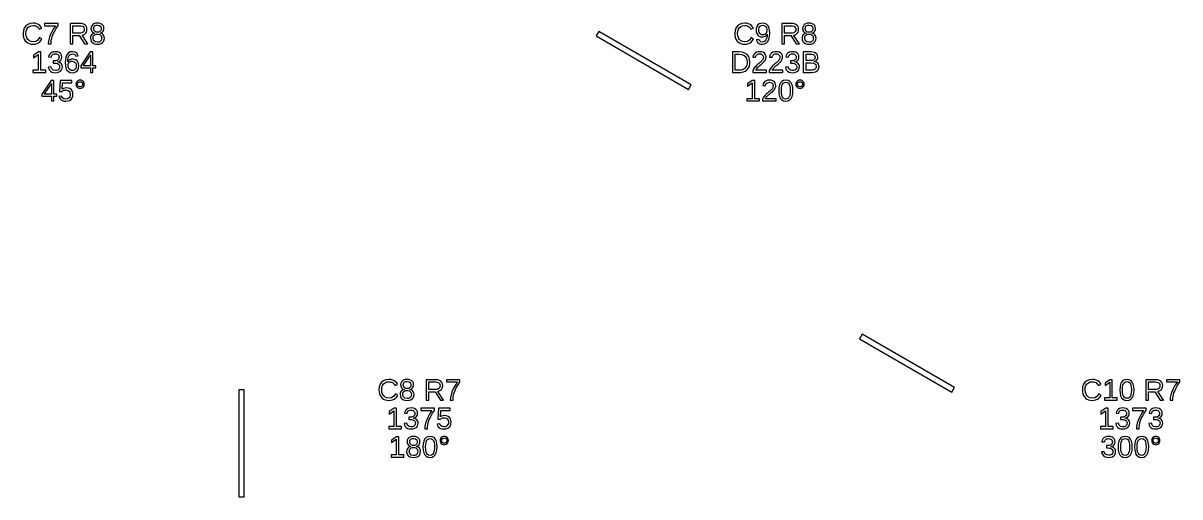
# Model space of a CAD drawing. Extents: x 195 to 2890, y 70 to 1529.
# Drawn here: x 862.6 to 1187.7, y 670 to 803 of the extents above; entities that cross this region are included whole.
import ezdxf

# ---------------------------------------------------------------- set-up
doc = ezdxf.new("R2010")
doc.units = 0
doc.layers.get('0').update_dxf_attribs({"linetype": 'CONTINUOUS'})

msp = doc.modelspace()

# ---------------------------------------------------------------- linework, layer by layer
for points in [[(865.949, 797.093), (866.445, 797.222), (866.895, 797.437), (867.291, 797.734), (867.622, 798.109), (867.89, 798.564), (867.255, 798.881), (866.785, 798.219), (866.181, 797.821), (865.445, 797.689), (864.861, 797.76), (864.364, 797.974), (863.953, 798.33), (863.647, 798.803), (863.463, 799.368), (863.402, 800.024), (863.461, 800.685), (863.637, 801.244), (863.931, 801.703), (864.331, 802.043), (864.824, 802.247), (865.412, 802.315), (865.798, 802.286), (866.147, 802.198), (866.46, 802.051), (866.727, 801.848), (866.941, 801.593), (867.101, 801.286), (867.837, 801.53), (867.608, 801.961), (867.307, 802.315), (866.934, 802.592), (866.491, 802.791), (865.981, 802.91), (865.404, 802.95), (864.594, 802.863), (863.91, 802.604), (863.353, 802.173), (862.942, 801.589), (862.695, 800.873), (862.613, 800.024), (862.65, 799.441), (862.76, 798.913), (862.944, 798.44), (863.199, 798.028), (863.52, 797.685), (863.909, 797.41), (864.357, 797.21), (864.856, 797.09), (865.408, 797.05)], [(870.478, 797.655), (870.538, 798.166), (870.639, 798.665), (870.78, 799.161), (870.961, 799.662), (871.182, 800.167), (871.481, 800.739), (871.895, 801.44), (872.423, 802.27), (872.423, 802.864), (868.635, 802.864), (868.635, 802.242), (871.715, 802.242), (871.057, 801.228), (870.539, 800.295), (870.159, 799.445), (869.9, 798.648), (869.745, 797.877), (869.693, 797.132), (870.458, 797.132)], [(876.618, 799.512), (878.404, 799.512), (879.894, 797.132), (880.789, 797.132), (879.161, 799.601), (879.567, 799.713), (879.909, 799.896), (880.189, 800.151), (880.395, 800.463), (880.52, 800.821), (880.561, 801.225), (880.502, 801.702), (880.327, 802.104), (880.034, 802.431), (879.634, 802.672), (879.135, 802.816), (878.539, 802.864), (875.841, 802.864), (875.841, 797.132), (876.618, 797.132)], [(876.618, 800.126), (876.618, 802.242), (878.461, 802.242), (878.854, 802.213), (879.18, 802.125), (879.44, 801.979), (879.629, 801.778), (879.742, 801.524), (879.78, 801.217), (879.742, 800.898), (879.631, 800.63), (879.444, 800.413), (879.189, 800.254), (878.873, 800.158), (878.494, 800.126)], [(884.075, 797.099), (884.558, 797.247), (884.943, 797.494), (885.224, 797.828), (885.392, 798.24), (885.448, 798.731), (885.414, 799.087), (885.312, 799.401), (885.143, 799.672), (884.912, 799.891), (884.627, 800.047), (884.288, 800.138), (884.288, 800.155), (884.581, 800.247), (884.829, 800.401), (885.033, 800.614), (885.184, 800.873), (885.275, 801.159), (885.305, 801.473), (885.251, 801.895), (885.088, 802.254), (884.815, 802.551), (884.449, 802.773), (884.003, 802.906), (883.479, 802.95), (882.965, 802.905), (882.527, 802.769), (882.162, 802.543), (881.89, 802.244), (881.727, 801.89), (881.672, 801.481), (881.702, 801.167), (881.792, 800.881), (881.943, 800.622), (882.145, 800.407), (882.391, 800.248), (882.681, 800.146), (882.681, 800.13), (882.367, 800.043), (882.093, 799.888), (881.859, 799.666), (881.681, 799.391), (881.574, 799.077), (881.538, 798.722), (881.595, 798.229), (881.768, 797.816), (882.057, 797.486), (882.447, 797.244), (882.926, 797.099), (883.495, 797.05)], [(882.832, 797.731), (882.429, 798.126), (882.295, 798.783), (882.329, 799.098), (882.434, 799.365), (882.608, 799.583), (882.844, 799.745), (883.134, 799.842), (883.479, 799.874), (883.833, 799.844), (884.13, 799.754), (884.37, 799.603), (884.546, 799.394), (884.652, 799.126), (884.687, 798.8), (884.654, 798.42), (884.557, 798.115), (884.394, 797.886), (884.165, 797.727), (883.868, 797.631), (883.503, 797.599)], [(883.173, 800.452), (882.911, 800.538), (882.699, 800.681), (882.545, 800.88), (882.452, 801.13), (882.421, 801.432), (882.451, 801.728), (882.541, 801.971), (882.691, 802.16), (882.899, 802.296), (883.161, 802.377), (883.479, 802.405), (884.071, 802.297), (884.426, 801.972), (884.545, 801.432), (884.515, 801.11), (884.424, 800.853), (884.274, 800.661), (884.066, 800.529), (883.804, 800.45), (883.487, 800.423)], [(1050.36, 785.65), (1024.38, 800.65), (1023.62, 799.35), (1049.61, 784.35)], [(1065.95, 797.093), (1066.45, 797.222), (1066.9, 797.437), (1067.29, 797.734), (1067.62, 798.109), (1067.89, 798.564), (1067.26, 798.881), (1066.78, 798.219), (1066.18, 797.821), (1065.44, 797.689), (1064.86, 797.76), (1064.36, 797.974), (1063.95, 798.33), (1063.65, 798.803), (1063.46, 799.368), (1063.4, 800.024), (1063.46, 800.685), (1063.64, 801.244), (1063.93, 801.703), (1064.33, 802.043), (1064.82, 802.247), (1065.41, 802.315), (1065.8, 802.286), (1066.15, 802.198), (1066.46, 802.051), (1066.73, 801.848), (1066.94, 801.593), (1067.1, 801.286), (1067.84, 801.53), (1067.61, 801.961), (1067.31, 802.315), (1066.93, 802.592), (1066.49, 802.791), (1065.98, 802.91), (1065.4, 802.95), (1064.59, 802.863), (1063.91, 802.604), (1063.35, 802.173), (1062.94, 801.589), (1062.7, 800.873), (1062.61, 800.024), (1062.65, 799.441), (1062.76, 798.913), (1062.94, 798.44), (1063.2, 798.028), (1063.52, 797.685), (1063.91, 797.41), (1064.36, 797.21), (1064.86, 797.09), (1065.41, 797.05)], [(1070.99, 797.138), (1071.5, 797.403), (1071.91, 797.844), (1072.21, 798.448), (1072.39, 799.205), (1072.45, 800.114), (1072.39, 800.981), (1072.23, 801.691), (1071.96, 802.242), (1071.58, 802.635), (1071.09, 802.871), (1070.51, 802.95), (1069.95, 802.893), (1069.48, 802.721), (1069.1, 802.435), (1068.82, 802.049), (1068.65, 801.578), (1068.6, 801.021), (1068.65, 800.476), (1068.8, 800.009), (1069.06, 799.617), (1069.41, 799.324), (1069.82, 799.147), (1070.3, 799.089), (1070.61, 799.113), (1070.89, 799.187), (1071.17, 799.31), (1071.4, 799.474), (1071.59, 799.67), (1071.72, 799.898), (1071.68, 799.23), (1071.56, 798.672), (1071.36, 798.226), (1071.1, 797.901), (1070.77, 797.705), (1070.38, 797.64), (1069.94, 797.72), (1069.62, 797.958), (1069.42, 798.356), (1068.72, 798.246), (1068.86, 797.865), (1069.05, 797.56), (1069.3, 797.333), (1069.6, 797.176), (1069.95, 797.082), (1070.37, 797.05)], [(1070.15, 799.707), (1069.88, 799.828), (1069.65, 800.03), (1069.48, 800.302), (1069.38, 800.633), (1069.34, 801.021), (1069.38, 801.403), (1069.48, 801.727), (1069.65, 801.996), (1069.88, 802.196), (1070.15, 802.316), (1070.48, 802.356), (1070.81, 802.309), (1071.1, 802.169), (1071.33, 801.935), (1071.51, 801.624), (1071.61, 801.253), (1071.65, 800.822), (1071.63, 800.605), (1071.58, 800.404), (1071.49, 800.22), (1071.38, 800.057), (1071.23, 799.92), (1071.06, 799.811), (1070.88, 799.731), (1070.68, 799.682), (1070.47, 799.666)], [(1076.62, 799.512), (1078.4, 799.512), (1079.89, 797.132), (1080.79, 797.132), (1079.16, 799.601), (1079.57, 799.713), (1079.91, 799.896), (1080.19, 800.151), (1080.4, 800.463), (1080.52, 800.821), (1080.56, 801.225), (1080.5, 801.702), (1080.33, 802.104), (1080.03, 802.431), (1079.63, 802.672), (1079.14, 802.816), (1078.54, 802.864), (1075.84, 802.864), (1075.84, 797.132), (1076.62, 797.132)], [(1076.62, 800.126), (1076.62, 802.242), (1078.46, 802.242), (1078.85, 802.213), (1079.18, 802.125), (1079.44, 801.979), (1079.63, 801.778), (1079.74, 801.524), (1079.78, 801.217), (1079.74, 800.898), (1079.63, 800.63), (1079.44, 800.413), (1079.19, 800.254), (1078.87, 800.158), (1078.49, 800.126)], [(1084.08, 797.099), (1084.56, 797.247), (1084.94, 797.494), (1085.22, 797.828), (1085.39, 798.24), (1085.45, 798.731), (1085.41, 799.087), (1085.31, 799.401), (1085.14, 799.672), (1084.91, 799.891), (1084.63, 800.047), (1084.29, 800.138), (1084.29, 800.155), (1084.58, 800.247), (1084.83, 800.401), (1085.03, 800.614), (1085.18, 800.873), (1085.28, 801.159), (1085.31, 801.473), (1085.25, 801.895), (1085.09, 802.254), (1084.82, 802.551), (1084.45, 802.773), (1084, 802.906), (1083.48, 802.95), (1082.97, 802.905), (1082.53, 802.769), (1082.16, 802.543), (1081.89, 802.244), (1081.73, 801.89), (1081.67, 801.481), (1081.7, 801.167), (1081.79, 800.881), (1081.94, 800.622), (1082.14, 800.407), (1082.39, 800.248), (1082.68, 800.146), (1082.68, 800.13), (1082.37, 800.043), (1082.09, 799.888), (1081.86, 799.666), (1081.68, 799.391), (1081.57, 799.077), (1081.54, 798.722), (1081.6, 798.229), (1081.77, 797.816), (1082.06, 797.486), (1082.45, 797.244), (1082.93, 797.099), (1083.49, 797.05)], [(1082.83, 797.731), (1082.43, 798.126), (1082.29, 798.783), (1082.33, 799.098), (1082.43, 799.365), (1082.61, 799.583), (1082.84, 799.745), (1083.13, 799.842), (1083.48, 799.874), (1083.83, 799.844), (1084.13, 799.754), (1084.37, 799.603), (1084.55, 799.394), (1084.65, 799.126), (1084.69, 798.8), (1084.65, 798.42), (1084.56, 798.115), (1084.39, 797.886), (1084.16, 797.727), (1083.87, 797.631), (1083.5, 797.599)], [(1083.17, 800.452), (1082.91, 800.538), (1082.7, 800.681), (1082.54, 800.88), (1082.45, 801.13), (1082.42, 801.432), (1082.45, 801.728), (1082.54, 801.971), (1082.69, 802.16), (1082.9, 802.296), (1083.16, 802.377), (1083.48, 802.405), (1084.07, 802.297), (1084.43, 801.972), (1084.54, 801.432), (1084.51, 801.11), (1084.42, 800.853), (1084.27, 800.661), (1084.07, 800.529), (1083.8, 800.45), (1083.49, 800.423)], [(868.958, 789.754), (867.563, 789.754), (867.563, 794.864), (866.887, 794.864), (865.532, 793.933), (865.532, 793.241), (866.826, 794.165), (866.826, 789.754), (865.366, 789.754), (865.366, 789.132), (868.958, 789.132)], [(872.265, 789.099), (872.745, 789.244), (873.129, 789.486), (873.409, 789.816), (873.577, 790.225), (873.634, 790.714), (873.594, 791.06), (873.474, 791.363), (873.275, 791.626), (873.005, 791.835), (872.671, 791.978), (872.275, 792.057), (872.275, 792.073), (872.634, 792.179), (872.932, 792.335), (873.168, 792.539), (873.338, 792.791), (873.441, 793.089), (873.475, 793.432), (873.422, 793.875), (873.262, 794.247), (872.997, 794.549), (872.635, 794.772), (872.188, 794.905), (871.656, 794.95), (871.162, 794.906), (870.731, 794.774), (870.364, 794.555), (870.076, 794.258), (869.881, 793.892), (869.78, 793.457), (870.517, 793.4), (870.577, 793.678), (870.693, 793.911), (870.865, 794.099), (871.085, 794.237), (871.346, 794.32), (871.648, 794.348), (871.974, 794.318), (872.242, 794.229), (872.452, 794.081), (872.602, 793.882), (872.692, 793.64), (872.722, 793.355), (872.685, 793.068), (872.575, 792.826), (872.39, 792.629), (872.139, 792.483), (871.828, 792.395), (871.457, 792.366), (871.058, 792.366), (871.058, 791.731), (871.473, 791.731), (871.891, 791.702), (872.237, 791.615), (872.513, 791.469), (872.713, 791.271), (872.833, 791.028), (872.873, 790.739), (872.838, 790.41), (872.732, 790.14), (872.557, 789.929), (872.321, 789.778), (872.031, 789.687), (871.689, 789.656), (871.06, 789.769), (870.643, 790.108), (870.44, 790.674), (869.683, 790.604), (869.795, 790.134), (870, 789.746), (870.299, 789.443), (870.684, 789.225), (871.147, 789.094), (871.689, 789.05)], [(876.953, 789.108), (877.406, 789.283), (877.776, 789.575), (878.049, 789.967), (878.213, 790.445), (878.268, 791.007), (878.216, 791.528), (878.061, 791.973), (877.802, 792.342), (877.455, 792.618), (877.036, 792.783), (876.543, 792.838), (876.243, 792.817), (875.966, 792.752), (875.713, 792.645), (875.49, 792.496), (875.302, 792.309), (875.151, 792.081), (875.19, 792.761), (875.304, 793.325), (875.495, 793.772), (875.756, 794.096), (876.079, 794.291), (876.466, 794.356), (876.894, 794.278), (877.209, 794.045), (877.41, 793.656), (878.109, 793.782), (877.778, 794.431), (877.232, 794.82), (876.474, 794.95), (875.868, 794.861), (875.362, 794.595), (874.956, 794.152), (874.66, 793.544), (874.482, 792.782), (874.423, 791.866), (874.48, 791.022), (874.651, 790.323), (874.936, 789.77), (875.328, 789.37), (875.822, 789.13), (876.417, 789.05)], [(882.219, 790.429), (883.025, 790.429), (883.025, 791.007), (882.219, 791.007), (882.219, 794.864), (881.45, 794.864), (878.826, 790.999), (878.826, 790.429), (881.527, 790.429), (881.527, 789.132), (882.219, 789.132)], [(879.501, 791.007), (879.566, 791.089), (879.786, 791.39), (881.255, 793.554), (881.296, 793.618), (881.349, 793.708), (881.414, 793.823), (881.473, 793.932), (881.511, 794.004), (881.527, 794.038), (881.527, 791.007)], [(1064.62, 789.171), (1065.11, 789.289), (1065.55, 789.485), (1065.94, 789.756), (1066.27, 790.096), (1066.53, 790.505), (1066.73, 790.973), (1066.84, 791.49), (1066.88, 792.057), (1066.79, 792.886), (1066.53, 793.579), (1066.09, 794.134), (1065.49, 794.54), (1064.74, 794.783), (1063.84, 794.864), (1061.94, 794.864), (1061.94, 789.132), (1064.09, 789.132)], [(1062.72, 789.754), (1062.72, 794.242), (1063.82, 794.242), (1064.5, 794.18), (1065.07, 793.993), (1065.51, 793.682), (1065.84, 793.253), (1066.03, 792.711), (1066.1, 792.057), (1066.07, 791.606), (1065.98, 791.196), (1065.84, 790.828), (1065.65, 790.508), (1065.4, 790.242), (1065.11, 790.031), (1064.77, 789.877), (1064.4, 789.785), (1064, 789.754)], [(1071.49, 789.754), (1068.5, 789.754), (1068.6, 789.946), (1068.73, 790.144), (1068.9, 790.346), (1069.11, 790.559), (1069.36, 790.789), (1069.65, 791.036), (1070.15, 791.457), (1070.54, 791.797), (1070.8, 792.057), (1070.98, 792.277), (1071.13, 792.496), (1071.25, 792.716), (1071.34, 792.936), (1071.39, 793.157), (1071.4, 793.379), (1071.35, 793.843), (1071.2, 794.23), (1070.94, 794.541), (1070.58, 794.768), (1070.14, 794.904), (1069.61, 794.95), (1069.11, 794.905), (1068.68, 794.769), (1068.31, 794.543), (1068.03, 794.24), (1067.83, 793.876), (1067.73, 793.448), (1068.48, 793.379), (1068.54, 793.663), (1068.66, 793.901), (1068.83, 794.093), (1069.05, 794.235), (1069.31, 794.319), (1069.61, 794.348), (1069.91, 794.319), (1070.17, 794.232), (1070.37, 794.087), (1070.53, 793.89), (1070.62, 793.646), (1070.65, 793.355), (1070.63, 793.13), (1070.58, 792.921), (1070.49, 792.728), (1070.37, 792.547), (1070.23, 792.37), (1070.07, 792.199), (1069.89, 792.031), (1069.69, 791.863), (1069.49, 791.695), (1069.27, 791.522), (1069.05, 791.34), (1068.83, 791.148), (1068.62, 790.943), (1068.41, 790.724), (1068.2, 790.488), (1068.01, 790.233), (1067.85, 789.953), (1067.7, 789.648), (1067.7, 789.132), (1071.49, 789.132)], [(1076.13, 789.754), (1073.14, 789.754), (1073.24, 789.946), (1073.37, 790.144), (1073.54, 790.346), (1073.74, 790.559), (1073.99, 790.789), (1074.28, 791.036), (1074.79, 791.457), (1075.17, 791.797), (1075.43, 792.057), (1075.62, 792.277), (1075.77, 792.496), (1075.89, 792.716), (1075.97, 792.936), (1076.02, 793.157), (1076.04, 793.379), (1075.99, 793.843), (1075.83, 794.23), (1075.57, 794.541), (1075.22, 794.768), (1074.77, 794.904), (1074.24, 794.95), (1073.75, 794.905), (1073.31, 794.769), (1072.95, 794.543), (1072.66, 794.24), (1072.47, 793.876), (1072.36, 793.448), (1073.11, 793.379), (1073.18, 793.663), (1073.29, 793.901), (1073.47, 794.093), (1073.69, 794.235), (1073.95, 794.319), (1074.24, 794.348), (1074.54, 794.319), (1074.8, 794.232), (1075.01, 794.087), (1075.16, 793.89), (1075.25, 793.646), (1075.29, 793.355), (1075.27, 793.13), (1075.21, 792.921), (1075.12, 792.728), (1075.01, 792.547), (1074.87, 792.37), (1074.7, 792.199), (1074.52, 792.031), (1074.33, 791.863), (1074.12, 791.695), (1073.9, 791.522), (1073.69, 791.34), (1073.47, 791.148), (1073.25, 790.943), (1073.04, 790.724), (1072.84, 790.488), (1072.65, 790.233), (1072.48, 789.953), (1072.33, 789.648), (1072.33, 789.132), (1076.13, 789.132)], [(1079.45, 789.099), (1079.93, 789.244), (1080.31, 789.486), (1080.59, 789.816), (1080.76, 790.225), (1080.82, 790.714), (1080.78, 791.06), (1080.66, 791.363), (1080.46, 791.626), (1080.19, 791.835), (1079.85, 791.978), (1079.46, 792.057), (1079.46, 792.073), (1079.82, 792.179), (1080.11, 792.335), (1080.35, 792.539), (1080.52, 792.791), (1080.62, 793.089), (1080.66, 793.432), (1080.6, 793.875), (1080.44, 794.247), (1080.18, 794.549), (1079.82, 794.772), (1079.37, 794.905), (1078.84, 794.95), (1078.34, 794.906), (1077.91, 794.774), (1077.55, 794.555), (1077.26, 794.258), (1077.06, 793.892), (1076.96, 793.457), (1077.7, 793.4), (1077.76, 793.678), (1077.87, 793.911), (1078.05, 794.099), (1078.27, 794.237), (1078.53, 794.32), (1078.83, 794.348), (1079.16, 794.318), (1079.42, 794.229), (1079.63, 794.081), (1079.78, 793.882), (1079.87, 793.64), (1079.9, 793.355), (1079.87, 793.068), (1079.76, 792.826), (1079.57, 792.629), (1079.32, 792.483), (1079.01, 792.395), (1078.64, 792.366), (1078.24, 792.366), (1078.24, 791.731), (1078.65, 791.731), (1079.07, 791.702), (1079.42, 791.615), (1079.69, 791.469), (1079.89, 791.271), (1080.01, 791.028), (1080.05, 790.739), (1080.02, 790.41), (1079.91, 790.14), (1079.74, 789.929), (1079.5, 789.778), (1079.21, 789.687), (1078.87, 789.656), (1078.24, 789.769), (1077.83, 790.108), (1077.62, 790.674), (1076.86, 790.604), (1076.98, 790.134), (1077.18, 789.746), (1077.48, 789.443), (1077.87, 789.225), (1078.33, 789.094), (1078.87, 789.05)], [(1084.81, 789.179), (1085.32, 789.32), (1085.74, 789.557), (1086.05, 789.878), (1086.24, 790.275), (1086.3, 790.747), (1086.26, 791.107), (1086.14, 791.424), (1085.93, 791.697), (1085.65, 791.915), (1085.3, 792.068), (1084.88, 792.155), (1085.2, 792.259), (1085.47, 792.413), (1085.68, 792.618), (1085.84, 792.867), (1085.93, 793.152), (1085.97, 793.473), (1085.74, 794.246), (1085.07, 794.71), (1083.95, 794.864), (1081.87, 794.864), (1081.87, 789.132), (1084.19, 789.132)], [(1082.64, 792.427), (1082.64, 794.242), (1083.95, 794.242), (1084.32, 794.22), (1084.62, 794.153), (1084.87, 794.043), (1085.04, 793.88), (1085.15, 793.659), (1085.19, 793.379), (1085.15, 793.084), (1085.05, 792.845), (1084.88, 792.661), (1084.64, 792.531), (1084.33, 792.453), (1083.95, 792.427)], [(876.071, 789.687), (875.791, 789.828), (875.552, 790.063), (875.37, 790.372), (875.261, 790.734), (875.225, 791.15), (875.26, 791.474), (875.365, 791.749), (875.54, 791.974), (875.772, 792.14), (876.048, 792.239), (876.368, 792.273), (876.705, 792.235), (876.988, 792.122), (877.218, 791.935), (877.388, 791.678), (877.49, 791.358), (877.524, 790.975), (877.49, 790.589), (877.39, 790.263), (877.222, 789.996), (876.996, 789.798), (876.72, 789.68), (876.392, 789.64)], [(1082.64, 789.754), (1082.64, 791.821), (1084.09, 791.821), (1084.88, 791.708), (1085.36, 791.371), (1085.51, 790.808), (1085.48, 790.487), (1085.37, 790.224), (1085.19, 790.019), (1084.93, 789.872), (1084.58, 789.783), (1084.15, 789.754)], [(871.284, 782.429), (872.089, 782.429), (872.089, 783.007), (871.284, 783.007), (871.284, 786.864), (870.515, 786.864), (867.89, 782.999), (867.89, 782.429), (870.592, 782.429), (870.592, 781.132), (871.284, 781.132)], [(875.175, 781.108), (875.673, 781.282), (876.079, 781.571), (876.379, 781.961), (876.558, 782.437), (876.618, 782.999), (876.562, 783.497), (876.395, 783.929), (876.116, 784.293), (875.742, 784.569), (875.293, 784.734), (874.767, 784.789), (874.321, 784.749), (873.926, 784.627), (873.583, 784.423), (873.693, 786.242), (876.284, 786.242), (876.284, 786.864), (873.025, 786.864), (872.834, 783.78), (873.55, 783.78), (873.721, 783.915), (873.892, 784.021), (874.063, 784.098), (874.238, 784.15), (874.423, 784.181), (874.616, 784.191), (874.97, 784.154), (875.272, 784.043), (875.522, 783.858), (875.708, 783.612), (875.82, 783.321), (875.857, 782.983), (875.82, 782.597), (875.709, 782.271), (875.524, 782.004), (875.273, 781.806), (874.965, 781.688), (874.6, 781.648), (874.041, 781.743), (873.643, 782.026), (873.408, 782.499), (872.667, 782.413), (872.794, 782.006), (873.002, 781.668), (873.29, 781.4), (873.652, 781.206), (874.084, 781.089), (874.584, 781.05)], [(878.937, 784.668), (879.212, 784.781), (879.456, 784.968), (879.647, 785.21), (879.762, 785.484), (879.8, 785.79), (879.762, 786.097), (879.649, 786.371), (879.46, 786.612), (879.217, 786.8), (878.941, 786.912), (878.632, 786.95), (878.323, 786.912), (878.047, 786.798), (877.804, 786.608), (877.616, 786.365), (877.502, 786.093), (877.465, 785.79), (877.503, 785.488), (877.617, 785.215), (877.808, 784.972), (878.053, 784.783), (878.327, 784.669), (878.632, 784.631)], [(1069.61, 781.754), (1068.21, 781.754), (1068.21, 786.864), (1067.54, 786.864), (1066.18, 785.933), (1066.18, 785.241), (1067.48, 786.165), (1067.48, 781.754), (1066.02, 781.754), (1066.02, 781.132), (1069.61, 781.132)], [(1074.23, 781.754), (1071.24, 781.754), (1071.34, 781.946), (1071.47, 782.144), (1071.64, 782.346), (1071.85, 782.559), (1072.09, 782.789), (1072.38, 783.036), (1072.89, 783.457), (1073.27, 783.797), (1073.54, 784.057), (1073.72, 784.277), (1073.87, 784.496), (1073.99, 784.716), (1074.07, 784.936), (1074.13, 785.157), (1074.14, 785.379), (1074.09, 785.843), (1073.94, 786.23), (1073.68, 786.541), (1073.32, 786.768), (1072.88, 786.904), (1072.34, 786.95), (1071.85, 786.905), (1071.42, 786.769), (1071.05, 786.543), (1070.76, 786.24), (1070.57, 785.876), (1070.47, 785.448), (1071.22, 785.379), (1071.28, 785.663), (1071.4, 785.901), (1071.57, 786.093), (1071.79, 786.235), (1072.05, 786.319), (1072.34, 786.348), (1072.65, 786.319), (1072.9, 786.232), (1073.11, 786.087), (1073.27, 785.89), (1073.36, 785.646), (1073.39, 785.355), (1073.37, 785.13), (1073.32, 784.921), (1073.23, 784.728), (1073.11, 784.547), (1072.97, 784.37), (1072.81, 784.199), (1072.63, 784.031), (1072.43, 783.863), (1072.22, 783.695), (1072.01, 783.522), (1071.79, 783.34), (1071.57, 783.148), (1071.35, 782.943), (1071.14, 782.724), (1070.94, 782.488), (1070.75, 782.233), (1070.58, 781.953), (1070.44, 781.648), (1070.44, 781.132), (1074.23, 781.132)], [(1077.56, 781.134), (1078.06, 781.387), (1078.45, 781.807), (1078.73, 782.387), (1078.9, 783.118), (1078.96, 784), (1078.91, 784.894), (1078.75, 785.629), (1078.48, 786.205), (1078.1, 786.619), (1077.6, 786.867), (1076.98, 786.95), (1076.35, 786.868), (1075.84, 786.623), (1075.46, 786.213), (1075.19, 785.64), (1075.03, 784.902), (1074.98, 784), (1075.03, 783.114), (1075.2, 782.382), (1075.47, 781.803), (1075.86, 781.385), (1076.35, 781.134), (1076.96, 781.05)], [(1081.25, 784.668), (1081.53, 784.781), (1081.77, 784.968), (1081.96, 785.21), (1082.08, 785.484), (1082.12, 785.79), (1082.08, 786.097), (1081.97, 786.371), (1081.78, 786.612), (1081.53, 786.8), (1081.26, 786.912), (1080.95, 786.95), (1080.64, 786.912), (1080.36, 786.798), (1080.12, 786.608), (1079.93, 786.365), (1079.82, 786.093), (1079.78, 785.79), (1079.82, 785.488), (1079.93, 785.215), (1080.13, 784.972), (1080.37, 784.783), (1080.64, 784.669), (1080.95, 784.631)], [(868.566, 783.007), (868.631, 783.089), (868.851, 783.39), (870.319, 785.554), (870.361, 785.618), (870.413, 785.708), (870.478, 785.823), (870.538, 785.932), (870.576, 786.004), (870.592, 786.038), (870.592, 783.007)], [(878.444, 785.082), (878.273, 785.154), (878.122, 785.274), (878.003, 785.427), (877.932, 785.599), (877.908, 785.79), (877.932, 785.981), (878.001, 786.154), (878.118, 786.307), (878.268, 786.427), (878.44, 786.499), (878.632, 786.523), (878.825, 786.499), (878.997, 786.429), (879.147, 786.311), (879.264, 786.159), (879.333, 785.986), (879.357, 785.79), (879.333, 785.597), (879.263, 785.424), (879.145, 785.271), (878.994, 785.153), (878.823, 785.082), (878.632, 785.058)], [(1076.57, 781.711), (1076.25, 781.9), (1076.02, 782.214), (1075.85, 782.664), (1075.75, 783.259), (1075.72, 784), (1075.75, 784.759), (1075.85, 785.362), (1076.01, 785.806), (1076.25, 786.112), (1076.57, 786.295), (1076.98, 786.356), (1077.38, 786.294), (1077.7, 786.108), (1077.93, 785.798), (1078.09, 785.351), (1078.18, 784.751), (1078.22, 784), (1078.18, 783.271), (1078.08, 782.68), (1077.91, 782.226), (1077.68, 781.905), (1077.36, 781.712), (1076.97, 781.648)], [(1080.76, 785.082), (1080.59, 785.154), (1080.44, 785.274), (1080.32, 785.427), (1080.25, 785.599), (1080.23, 785.79), (1080.25, 785.981), (1080.32, 786.154), (1080.44, 786.307), (1080.59, 786.427), (1080.76, 786.499), (1080.95, 786.523), (1081.14, 786.499), (1081.31, 786.429), (1081.46, 786.311), (1081.58, 786.159), (1081.65, 785.986), (1081.67, 785.79), (1081.65, 785.597), (1081.58, 785.424), (1081.46, 785.271), (1081.31, 785.153), (1081.14, 785.082), (1080.95, 785.058)], [(1124.38, 700.65), (1098.39, 715.65), (1097.64, 714.35), (1123.62, 699.35)], [(965.949, 697.093), (966.445, 697.222), (966.895, 697.437), (967.291, 697.734), (967.622, 698.109), (967.89, 698.564), (967.255, 698.881), (966.785, 698.219), (966.181, 697.821), (965.445, 697.689), (964.861, 697.76), (964.364, 697.974), (963.953, 698.33), (963.647, 698.803), (963.463, 699.368), (963.402, 700.024), (963.461, 700.685), (963.637, 701.244), (963.931, 701.703), (964.331, 702.043), (964.824, 702.247), (965.412, 702.315), (965.798, 702.286), (966.147, 702.198), (966.46, 702.051), (966.727, 701.848), (966.941, 701.593), (967.101, 701.286), (967.837, 701.53), (967.608, 701.961), (967.307, 702.315), (966.934, 702.592), (966.491, 702.791), (965.981, 702.91), (965.404, 702.95), (964.594, 702.863), (963.91, 702.604), (963.353, 702.173), (962.942, 701.589), (962.695, 700.873), (962.613, 700.024), (962.65, 699.441), (962.76, 698.913), (962.944, 698.44), (963.199, 698.028), (963.52, 697.685), (963.909, 697.41), (964.357, 697.21), (964.856, 697.09), (965.408, 697.05)], [(971.107, 697.099), (971.59, 697.247), (971.975, 697.494), (972.256, 697.828), (972.424, 698.24), (972.48, 698.731), (972.446, 699.087), (972.344, 699.401), (972.175, 699.672), (971.944, 699.891), (971.659, 700.047), (971.32, 700.138), (971.32, 700.155), (971.613, 700.247), (971.861, 700.401), (972.065, 700.614), (972.216, 700.873), (972.307, 701.159), (972.338, 701.473), (972.283, 701.895), (972.12, 702.254), (971.847, 702.551), (971.481, 702.773), (971.035, 702.906), (970.511, 702.95), (969.997, 702.905), (969.559, 702.769), (969.194, 702.543), (968.922, 702.244), (968.759, 701.89), (968.704, 701.481), (968.734, 701.167), (968.824, 700.881), (968.975, 700.622), (969.177, 700.407), (969.423, 700.248), (969.713, 700.146), (969.713, 700.13), (969.399, 700.043), (969.126, 699.888), (968.891, 699.666), (968.713, 699.391), (968.606, 699.077), (968.57, 698.722), (968.628, 698.229), (968.8, 697.816), (969.089, 697.486), (969.479, 697.244), (969.958, 697.099), (970.527, 697.05)], [(970.205, 700.452), (969.943, 700.538), (969.732, 700.681), (969.577, 700.88), (969.484, 701.13), (969.453, 701.432), (969.483, 701.728), (969.573, 701.971), (969.723, 702.16), (969.931, 702.296), (970.194, 702.377), (970.511, 702.405), (971.103, 702.297), (971.458, 701.972), (971.577, 701.432), (971.547, 701.11), (971.456, 700.853), (971.306, 700.661), (971.098, 700.529), (970.836, 700.45), (970.519, 700.423)], [(976.618, 699.512), (978.404, 699.512), (979.894, 697.132), (980.789, 697.132), (979.161, 699.601), (979.567, 699.713), (979.909, 699.896), (980.189, 700.151), (980.395, 700.463), (980.52, 700.821), (980.561, 701.225), (980.502, 701.702), (980.327, 702.104), (980.034, 702.431), (979.634, 702.672), (979.135, 702.816), (978.539, 702.864), (975.841, 702.864), (975.841, 697.132), (976.618, 697.132)], [(976.618, 700.126), (976.618, 702.242), (978.461, 702.242), (978.854, 702.213), (979.18, 702.125), (979.44, 701.979), (979.629, 701.778), (979.742, 701.524), (979.78, 701.217), (979.742, 700.898), (979.631, 700.63), (979.444, 700.413), (979.189, 700.254), (978.873, 700.158), (978.494, 700.126)], [(983.446, 697.655), (983.506, 698.166), (983.607, 698.665), (983.748, 699.161), (983.929, 699.662), (984.15, 700.167), (984.449, 700.739), (984.862, 701.44), (985.391, 702.27), (985.391, 702.864), (981.603, 702.864), (981.603, 702.242), (984.683, 702.242), (984.025, 701.228), (983.507, 700.295), (983.127, 699.445), (982.868, 698.648), (982.713, 697.877), (982.661, 697.132), (983.426, 697.132)], [(1163.63, 697.093), (1164.13, 697.222), (1164.58, 697.437), (1164.97, 697.734), (1165.3, 698.109), (1165.57, 698.564), (1164.94, 698.881), (1164.47, 698.219), (1163.86, 697.821), (1163.13, 697.689), (1162.54, 697.76), (1162.05, 697.974), (1161.64, 698.33), (1161.33, 698.803), (1161.15, 699.368), (1161.08, 700.024), (1161.14, 700.685), (1161.32, 701.244), (1161.61, 701.703), (1162.01, 702.043), (1162.51, 702.247), (1163.09, 702.315), (1163.48, 702.286), (1163.83, 702.198), (1164.14, 702.051), (1164.41, 701.848), (1164.62, 701.593), (1164.78, 701.286), (1165.52, 701.53), (1165.29, 701.961), (1164.99, 702.315), (1164.62, 702.592), (1164.17, 702.791), (1163.66, 702.91), (1163.09, 702.95), (1162.28, 702.863), (1161.59, 702.604), (1161.04, 702.173), (1160.62, 701.589), (1160.38, 700.873), (1160.3, 700.024), (1160.33, 699.441), (1160.44, 698.913), (1160.63, 698.44), (1160.88, 698.028), (1161.2, 697.685), (1161.59, 697.41), (1162.04, 697.21), (1162.54, 697.09), (1163.09, 697.05)], [(1170.12, 697.754), (1168.72, 697.754), (1168.72, 702.864), (1168.05, 702.864), (1166.69, 701.933), (1166.69, 701.241), (1167.99, 702.165), (1167.99, 697.754), (1166.53, 697.754), (1166.53, 697.132), (1170.12, 697.132)], [(1173.44, 697.134), (1173.94, 697.387), (1174.33, 697.807), (1174.61, 698.387), (1174.78, 699.118), (1174.83, 700), (1174.78, 700.894), (1174.62, 701.629), (1174.35, 702.205), (1173.97, 702.619), (1173.47, 702.867), (1172.86, 702.95), (1172.22, 702.868), (1171.72, 702.623), (1171.33, 702.213), (1171.06, 701.64), (1170.9, 700.902), (1170.85, 700), (1170.91, 699.114), (1171.07, 698.382), (1171.35, 697.803), (1171.73, 697.385), (1172.23, 697.134), (1172.83, 697.05)], [(1172.45, 697.711), (1172.13, 697.9), (1171.89, 698.214), (1171.72, 698.664), (1171.62, 699.259), (1171.59, 700), (1171.62, 700.759), (1171.72, 701.362), (1171.89, 701.806), (1172.12, 702.112), (1172.45, 702.295), (1172.86, 702.356), (1173.25, 702.294), (1173.57, 702.108), (1173.8, 701.798), (1173.96, 701.351), (1174.06, 700.751), (1174.09, 700), (1174.06, 699.271), (1173.96, 698.68), (1173.79, 698.226), (1173.55, 697.905), (1173.23, 697.712), (1172.84, 697.648)], [(1178.94, 699.512), (1180.72, 699.512), (1182.21, 697.132), (1183.11, 697.132), (1181.48, 699.601), (1181.88, 699.713), (1182.23, 699.896), (1182.51, 700.151), (1182.71, 700.463), (1182.84, 700.821), (1182.88, 701.225), (1182.82, 701.702), (1182.64, 702.104), (1182.35, 702.431), (1181.95, 702.672), (1181.45, 702.816), (1180.86, 702.864), (1178.16, 702.864), (1178.16, 697.132), (1178.94, 697.132)], [(1178.94, 700.126), (1178.94, 702.242), (1180.78, 702.242), (1181.17, 702.213), (1181.5, 702.125), (1181.76, 701.979), (1181.95, 701.778), (1182.06, 701.524), (1182.1, 701.217), (1182.06, 700.898), (1181.95, 700.63), (1181.76, 700.413), (1181.51, 700.254), (1181.19, 700.158), (1180.81, 700.126)], [(1185.76, 697.655), (1185.82, 698.166), (1185.92, 698.665), (1186.06, 699.161), (1186.25, 699.662), (1186.47, 700.167), (1186.77, 700.739), (1187.18, 701.44), (1187.71, 702.27), (1187.71, 702.864), (1183.92, 702.864), (1183.92, 702.242), (1187, 702.242), (1186.34, 701.228), (1185.82, 700.295), (1185.44, 699.445), (1185.19, 698.648), (1185.03, 697.877), (1184.98, 697.132), (1185.74, 697.132)], [(924.75, 700), (923.25, 700), (923.25, 670), (924.75, 670)], [(969.864, 697.731), (969.461, 698.126), (969.327, 698.783), (969.361, 699.098), (969.466, 699.365), (969.64, 699.583), (969.876, 699.745), (970.166, 699.842), (970.511, 699.874), (970.865, 699.844), (971.162, 699.754), (971.402, 699.603), (971.578, 699.394), (971.684, 699.126), (971.719, 698.8), (971.687, 698.42), (971.589, 698.115), (971.426, 697.886), (971.197, 697.727), (970.9, 697.631), (970.535, 697.599)], [(968.958, 689.754), (967.563, 689.754), (967.563, 694.864), (966.887, 694.864), (965.532, 693.933), (965.532, 693.241), (966.826, 694.165), (966.826, 689.754), (965.366, 689.754), (965.366, 689.132), (968.958, 689.132)], [(972.265, 689.099), (972.745, 689.244), (973.129, 689.486), (973.409, 689.816), (973.577, 690.225), (973.634, 690.714), (973.594, 691.06), (973.474, 691.363), (973.275, 691.626), (973.005, 691.835), (972.671, 691.978), (972.275, 692.057), (972.275, 692.073), (972.634, 692.179), (972.932, 692.335), (973.168, 692.539), (973.338, 692.791), (973.441, 693.089), (973.475, 693.432), (973.422, 693.875), (973.262, 694.247), (972.997, 694.549), (972.635, 694.772), (972.188, 694.905), (971.656, 694.95), (971.162, 694.906), (970.731, 694.774), (970.364, 694.555), (970.076, 694.258), (969.881, 693.892), (969.78, 693.457), (970.517, 693.4), (970.577, 693.678), (970.693, 693.911), (970.865, 694.099), (971.085, 694.237), (971.346, 694.32), (971.648, 694.348), (971.974, 694.318), (972.242, 694.229), (972.452, 694.081), (972.602, 693.882), (972.692, 693.64), (972.722, 693.355), (972.685, 693.068), (972.575, 692.826), (972.39, 692.629), (972.139, 692.483), (971.828, 692.395), (971.457, 692.366), (971.058, 692.366), (971.058, 691.731), (971.473, 691.731), (971.891, 691.702), (972.237, 691.615), (972.513, 691.469), (972.713, 691.271), (972.833, 691.028), (972.873, 690.739), (972.838, 690.41), (972.732, 690.14), (972.557, 689.929), (972.321, 689.778), (972.031, 689.687), (971.689, 689.656), (971.06, 689.769), (970.643, 690.108), (970.44, 690.674), (969.683, 690.604), (969.795, 690.134), (970, 689.746), (970.299, 689.443), (970.684, 689.225), (971.147, 689.094), (971.689, 689.05)], [(976.27, 689.655), (976.33, 690.166), (976.431, 690.665), (976.572, 691.161), (976.753, 691.662), (976.974, 692.167), (977.273, 692.739), (977.687, 693.44), (978.215, 694.27), (978.215, 694.864), (974.427, 694.864), (974.427, 694.242), (977.507, 694.242), (976.85, 693.228), (976.331, 692.295), (975.951, 691.445), (975.692, 690.648), (975.537, 689.877), (975.485, 689.132), (976.25, 689.132)], [(981.476, 689.108), (981.974, 689.282), (982.38, 689.571), (982.679, 689.961), (982.859, 690.437), (982.919, 690.999), (982.863, 691.497), (982.696, 691.929), (982.417, 692.293), (982.043, 692.569), (981.594, 692.734), (981.068, 692.789), (980.621, 692.749), (980.227, 692.627), (979.884, 692.423), (979.994, 694.242), (982.585, 694.242), (982.585, 694.864), (979.326, 694.864), (979.135, 691.78), (979.851, 691.78), (980.022, 691.915), (980.193, 692.021), (980.364, 692.098), (980.539, 692.15), (980.724, 692.181), (980.917, 692.191), (981.271, 692.154), (981.573, 692.043), (981.822, 691.858), (982.009, 691.612), (982.121, 691.321), (982.158, 690.983), (982.121, 690.597), (982.01, 690.271), (981.824, 690.004), (981.574, 689.806), (981.266, 689.688), (980.901, 689.648), (980.342, 689.743), (979.944, 690.026), (979.709, 690.499), (978.968, 690.413), (979.095, 690.006), (979.303, 689.668), (979.591, 689.4), (979.953, 689.206), (980.385, 689.089), (980.885, 689.05)], [(1168.96, 689.754), (1167.56, 689.754), (1167.56, 694.864), (1166.89, 694.864), (1165.53, 693.933), (1165.53, 693.241), (1166.83, 694.165), (1166.83, 689.754), (1165.37, 689.754), (1165.37, 689.132), (1168.96, 689.132)], [(1172.26, 689.099), (1172.74, 689.244), (1173.13, 689.486), (1173.41, 689.816), (1173.58, 690.225), (1173.63, 690.714), (1173.59, 691.06), (1173.47, 691.363), (1173.28, 691.626), (1173.01, 691.835), (1172.67, 691.978), (1172.27, 692.057), (1172.27, 692.073), (1172.63, 692.179), (1172.93, 692.335), (1173.17, 692.539), (1173.34, 692.791), (1173.44, 693.089), (1173.47, 693.432), (1173.42, 693.875), (1173.26, 694.247), (1173, 694.549), (1172.64, 694.772), (1172.19, 694.905), (1171.66, 694.95), (1171.16, 694.906), (1170.73, 694.774), (1170.36, 694.555), (1170.08, 694.258), (1169.88, 693.892), (1169.78, 693.457), (1170.52, 693.4), (1170.58, 693.678), (1170.69, 693.911), (1170.86, 694.099), (1171.08, 694.237), (1171.35, 694.32), (1171.65, 694.348), (1171.97, 694.318), (1172.24, 694.229), (1172.45, 694.081), (1172.6, 693.882), (1172.69, 693.64), (1172.72, 693.355), (1172.69, 693.068), (1172.57, 692.826), (1172.39, 692.629), (1172.14, 692.483), (1171.83, 692.395), (1171.46, 692.366), (1171.06, 692.366), (1171.06, 691.731), (1171.47, 691.731), (1171.89, 691.702), (1172.24, 691.615), (1172.51, 691.469), (1172.71, 691.271), (1172.83, 691.028), (1172.87, 690.739), (1172.84, 690.41), (1172.73, 690.14), (1172.56, 689.929), (1172.32, 689.778), (1172.03, 689.687), (1171.69, 689.656), (1171.06, 689.769), (1170.64, 690.108), (1170.44, 690.674), (1169.68, 690.604), (1169.79, 690.134), (1170, 689.746), (1170.3, 689.443), (1170.68, 689.225), (1171.15, 689.094), (1171.69, 689.05)], [(1176.27, 689.655), (1176.33, 690.166), (1176.43, 690.665), (1176.57, 691.161), (1176.75, 691.662), (1176.97, 692.167), (1177.27, 692.739), (1177.69, 693.44), (1178.22, 694.27), (1178.22, 694.864), (1174.43, 694.864), (1174.43, 694.242), (1177.51, 694.242), (1176.85, 693.228), (1176.33, 692.295), (1175.95, 691.445), (1175.69, 690.648), (1175.54, 689.877), (1175.49, 689.132), (1176.25, 689.132)], [(1181.53, 689.099), (1182.01, 689.244), (1182.4, 689.486), (1182.68, 689.816), (1182.85, 690.225), (1182.9, 690.714), (1182.86, 691.06), (1182.74, 691.363), (1182.54, 691.626), (1182.27, 691.835), (1181.94, 691.978), (1181.54, 692.057), (1181.54, 692.073), (1181.9, 692.179), (1182.2, 692.335), (1182.44, 692.539), (1182.61, 692.791), (1182.71, 693.089), (1182.74, 693.432), (1182.69, 693.875), (1182.53, 694.247), (1182.27, 694.549), (1181.9, 694.772), (1181.46, 694.905), (1180.93, 694.95), (1180.43, 694.906), (1180, 694.774), (1179.63, 694.555), (1179.35, 694.258), (1179.15, 693.892), (1179.05, 693.457), (1179.79, 693.4), (1179.85, 693.678), (1179.96, 693.911), (1180.13, 694.099), (1180.35, 694.237), (1180.61, 694.32), (1180.92, 694.348), (1181.24, 694.318), (1181.51, 694.229), (1181.72, 694.081), (1181.87, 693.882), (1181.96, 693.64), (1181.99, 693.355), (1181.95, 693.068), (1181.84, 692.826), (1181.66, 692.629), (1181.41, 692.483), (1181.1, 692.395), (1180.73, 692.366), (1180.33, 692.366), (1180.33, 691.731), (1180.74, 691.731), (1181.16, 691.702), (1181.51, 691.615), (1181.78, 691.469), (1181.98, 691.271), (1182.1, 691.028), (1182.14, 690.739), (1182.11, 690.41), (1182, 690.14), (1181.83, 689.929), (1181.59, 689.778), (1181.3, 689.687), (1180.96, 689.656), (1180.33, 689.769), (1179.91, 690.108), (1179.71, 690.674), (1178.95, 690.604), (1179.06, 690.134), (1179.27, 689.746), (1179.57, 689.443), (1179.95, 689.225), (1180.42, 689.094), (1180.96, 689.05)], [(969.609, 681.754), (968.214, 681.754), (968.214, 686.864), (967.538, 686.864), (966.183, 685.933), (966.183, 685.241), (967.477, 686.165), (967.477, 681.754), (966.017, 681.754), (966.017, 681.132), (969.609, 681.132)], [(972.916, 681.099), (973.399, 681.247), (973.784, 681.494), (974.064, 681.828), (974.233, 682.24), (974.289, 682.731), (974.255, 683.087), (974.153, 683.401), (973.983, 683.672), (973.753, 683.891), (973.468, 684.047), (973.129, 684.138), (973.129, 684.155), (973.422, 684.247), (973.67, 684.401), (973.874, 684.614), (974.025, 684.873), (974.116, 685.159), (974.146, 685.473), (974.092, 685.895), (973.928, 686.254), (973.656, 686.551), (973.29, 686.773), (972.844, 686.906), (972.319, 686.95), (971.806, 686.905), (971.367, 686.769), (971.003, 686.543), (970.731, 686.244), (970.567, 685.89), (970.513, 685.481), (970.543, 685.167), (970.633, 684.881), (970.783, 684.622), (970.986, 684.407), (971.232, 684.248), (971.522, 684.146), (971.522, 684.13), (971.208, 684.043), (970.934, 683.888), (970.7, 683.666), (970.521, 683.391), (970.414, 683.077), (970.379, 682.722), (970.436, 682.229), (970.609, 681.816), (970.897, 681.486), (971.288, 681.244), (971.767, 681.099), (972.336, 681.05)], [(972.014, 684.452), (971.752, 684.538), (971.54, 684.681), (971.385, 684.88), (971.292, 685.13), (971.262, 685.432), (971.292, 685.728), (971.382, 685.971), (971.532, 686.16), (971.74, 686.296), (972.002, 686.377), (972.319, 686.405), (972.912, 686.297), (973.267, 685.972), (973.385, 685.432), (973.355, 685.11), (973.265, 684.853), (973.115, 684.661), (972.907, 684.529), (972.645, 684.45), (972.328, 684.423)], [(977.564, 681.134), (978.062, 681.387), (978.453, 681.807), (978.735, 682.387), (978.904, 683.118), (978.96, 684), (978.906, 684.894), (978.746, 685.629), (978.478, 686.205), (978.097, 686.619), (977.599, 686.867), (976.982, 686.95), (976.35, 686.868), (975.842, 686.623), (975.459, 686.213), (975.191, 685.64), (975.03, 684.902), (974.977, 684), (975.032, 683.114), (975.197, 682.382), (975.473, 681.803), (975.859, 681.385), (976.354, 681.134), (976.958, 681.05)], [(976.571, 681.711), (976.255, 681.9), (976.016, 682.214), (975.85, 682.664), (975.75, 683.259), (975.717, 684), (975.75, 684.759), (975.848, 685.362), (976.012, 685.806), (976.251, 686.112), (976.574, 686.295), (976.982, 686.356), (977.38, 686.294), (977.696, 686.108), (977.928, 685.798), (978.088, 685.351), (978.183, 684.751), (978.215, 684), (978.182, 683.271), (978.081, 682.68), (977.914, 682.226), (977.675, 681.905), (977.359, 681.712), (976.966, 681.648)], [(981.255, 684.668), (981.529, 684.781), (981.774, 684.968), (981.965, 685.21), (982.079, 685.484), (982.117, 685.79), (982.08, 686.097), (981.966, 686.371), (981.778, 686.612), (981.535, 686.8), (981.259, 686.912), (980.95, 686.95), (980.641, 686.912), (980.365, 686.798), (980.122, 686.608), (979.933, 686.365), (979.82, 686.093), (979.782, 685.79), (979.82, 685.488), (979.935, 685.215), (980.126, 684.972), (980.37, 684.783), (980.645, 684.669), (980.95, 684.631)], [(980.761, 685.082), (980.591, 685.154), (980.439, 685.274), (980.32, 685.427), (980.249, 685.599), (980.226, 685.79), (980.249, 685.981), (980.319, 686.154), (980.435, 686.307), (980.585, 686.427), (980.757, 686.499), (980.95, 686.523), (981.143, 686.499), (981.314, 686.429), (981.464, 686.311), (981.581, 686.159), (981.651, 685.986), (981.674, 685.79), (981.65, 685.597), (981.58, 685.424), (981.462, 685.271), (981.311, 685.153), (981.14, 685.082), (980.95, 685.058)], [(1168.28, 681.099), (1168.76, 681.244), (1169.15, 681.486), (1169.43, 681.816), (1169.59, 682.225), (1169.65, 682.714), (1169.61, 683.06), (1169.49, 683.363), (1169.29, 683.626), (1169.02, 683.835), (1168.69, 683.978), (1168.29, 684.057), (1168.29, 684.073), (1168.65, 684.179), (1168.95, 684.335), (1169.18, 684.539), (1169.35, 684.791), (1169.46, 685.089), (1169.49, 685.432), (1169.44, 685.875), (1169.28, 686.247), (1169.01, 686.549), (1168.65, 686.772), (1168.2, 686.905), (1167.67, 686.95), (1167.18, 686.906), (1166.75, 686.774), (1166.38, 686.555), (1166.09, 686.258), (1165.9, 685.892), (1165.8, 685.457), (1166.53, 685.4), (1166.59, 685.678), (1166.71, 685.911), (1166.88, 686.099), (1167.1, 686.237), (1167.36, 686.32), (1167.66, 686.348), (1167.99, 686.318), (1168.26, 686.229), (1168.47, 686.081), (1168.62, 685.882), (1168.71, 685.64), (1168.74, 685.355), (1168.7, 685.068), (1168.59, 684.826), (1168.41, 684.629), (1168.16, 684.483), (1167.84, 684.395), (1167.47, 684.366), (1167.07, 684.366), (1167.07, 683.731), (1167.49, 683.731), (1167.91, 683.702), (1168.25, 683.615), (1168.53, 683.469), (1168.73, 683.271), (1168.85, 683.028), (1168.89, 682.739), (1168.85, 682.41), (1168.75, 682.14), (1168.57, 681.929), (1168.34, 681.778), (1168.05, 681.687), (1167.71, 681.656), (1167.08, 681.769), (1166.66, 682.108), (1166.46, 682.674), (1165.7, 682.604), (1165.81, 682.134), (1166.02, 681.746), (1166.32, 681.443), (1166.7, 681.225), (1167.16, 681.094), (1167.71, 681.05)], [(1172.93, 681.134), (1173.43, 681.387), (1173.82, 681.807), (1174.1, 682.387), (1174.27, 683.118), (1174.33, 684), (1174.27, 684.894), (1174.11, 685.629), (1173.84, 686.205), (1173.46, 686.619), (1172.96, 686.867), (1172.35, 686.95), (1171.72, 686.868), (1171.21, 686.623), (1170.82, 686.213), (1170.56, 685.64), (1170.4, 684.902), (1170.34, 684), (1170.4, 683.114), (1170.56, 682.382), (1170.84, 681.803), (1171.22, 681.385), (1171.72, 681.134), (1172.32, 681.05)], [(1171.94, 681.711), (1171.62, 681.9), (1171.38, 682.214), (1171.22, 682.664), (1171.12, 683.259), (1171.08, 684), (1171.12, 684.759), (1171.21, 685.362), (1171.38, 685.806), (1171.62, 686.112), (1171.94, 686.295), (1172.35, 686.356), (1172.75, 686.294), (1173.06, 686.108), (1173.29, 685.798), (1173.45, 685.351), (1173.55, 684.751), (1173.58, 684), (1173.55, 683.271), (1173.45, 682.68), (1173.28, 682.226), (1173.04, 681.905), (1172.72, 681.712), (1172.33, 681.648)], [(1177.56, 681.134), (1178.06, 681.387), (1178.45, 681.807), (1178.73, 682.387), (1178.9, 683.118), (1178.96, 684), (1178.91, 684.894), (1178.75, 685.629), (1178.48, 686.205), (1178.1, 686.619), (1177.6, 686.867), (1176.98, 686.95), (1176.35, 686.868), (1175.84, 686.623), (1175.46, 686.213), (1175.19, 685.64), (1175.03, 684.902), (1174.98, 684), (1175.03, 683.114), (1175.2, 682.382), (1175.47, 681.803), (1175.86, 681.385), (1176.35, 681.134), (1176.96, 681.05)], [(1176.57, 681.711), (1176.25, 681.9), (1176.02, 682.214), (1175.85, 682.664), (1175.75, 683.259), (1175.72, 684), (1175.75, 684.759), (1175.85, 685.362), (1176.01, 685.806), (1176.25, 686.112), (1176.57, 686.295), (1176.98, 686.356), (1177.38, 686.294), (1177.7, 686.108), (1177.93, 685.798), (1178.09, 685.351), (1178.18, 684.751), (1178.22, 684), (1178.18, 683.271), (1178.08, 682.68), (1177.91, 682.226), (1177.68, 681.905), (1177.36, 681.712), (1176.97, 681.648)], [(1181.25, 684.668), (1181.53, 684.781), (1181.77, 684.968), (1181.96, 685.21), (1182.08, 685.484), (1182.12, 685.79), (1182.08, 686.097), (1181.97, 686.371), (1181.78, 686.612), (1181.53, 686.8), (1181.26, 686.912), (1180.95, 686.95), (1180.64, 686.912), (1180.36, 686.798), (1180.12, 686.608), (1179.93, 686.365), (1179.82, 686.093), (1179.78, 685.79), (1179.82, 685.488), (1179.93, 685.215), (1180.13, 684.972), (1180.37, 684.783), (1180.64, 684.669), (1180.95, 684.631)], [(1180.76, 685.082), (1180.59, 685.154), (1180.44, 685.274), (1180.32, 685.427), (1180.25, 685.599), (1180.23, 685.79), (1180.25, 685.981), (1180.32, 686.154), (1180.44, 686.307), (1180.59, 686.427), (1180.76, 686.499), (1180.95, 686.523), (1181.14, 686.499), (1181.31, 686.429), (1181.46, 686.311), (1181.58, 686.159), (1181.65, 685.986), (1181.67, 685.79), (1181.65, 685.597), (1181.58, 685.424), (1181.46, 685.271), (1181.31, 685.153), (1181.14, 685.082), (1180.95, 685.058)], [(971.672, 681.731), (971.27, 682.126), (971.135, 682.783), (971.17, 683.098), (971.275, 683.365), (971.449, 683.583), (971.685, 683.745), (971.975, 683.842), (972.319, 683.874), (972.673, 683.844), (972.97, 683.754), (973.21, 683.603), (973.387, 683.394), (973.493, 683.126), (973.528, 682.8), (973.495, 682.42), (973.398, 682.115), (973.235, 681.886), (973.006, 681.727), (972.709, 681.631), (972.344, 681.599)]]:
    msp.add_lwpolyline(points, close=True)

doc.saveas('drawing.dxf')
